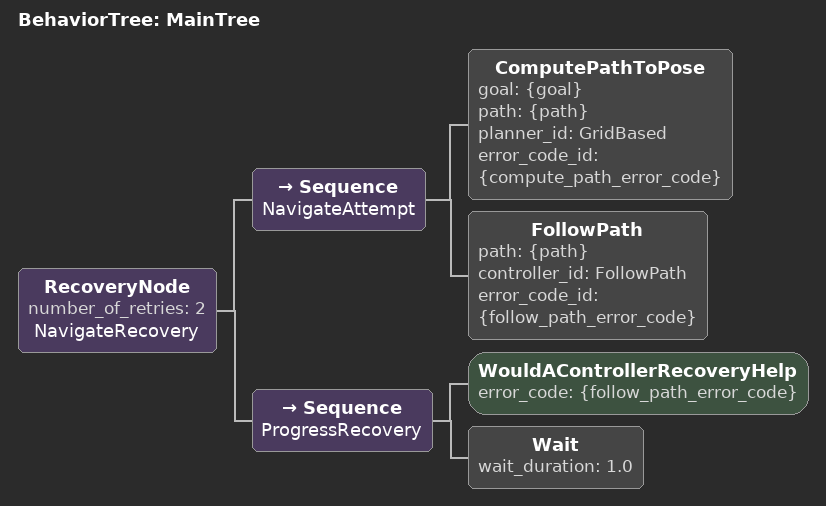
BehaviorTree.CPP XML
<root BTCPP_format="4" main_tree_to_execute="MainTree">
  <BehaviorTree ID="MainTree">
    <RecoveryNode number_of_retries="2" name="NavigateRecovery">
      <Sequence name="NavigateAttempt">
        <ComputePathToPose goal="{goal}" path="{path}" planner_id="GridBased"
                           error_code_id="{compute_path_error_code}"/>
        <FollowPath path="{path}" controller_id="FollowPath"
                    error_code_id="{follow_path_error_code}"/>
      </Sequence>
      <Sequence name="ProgressRecovery">
        <WouldAControllerRecoveryHelp error_code="{follow_path_error_code}"/>
        <Wait wait_duration="1.0"/>
      </Sequence>
    </RecoveryNode>
  </BehaviorTree>
</root>
